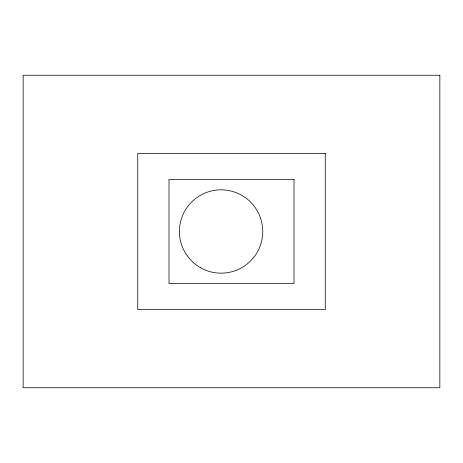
<?xml version="1.0" encoding="UTF-8"?>
<svg xmlns="http://www.w3.org/2000/svg" width="463" height="463" viewBox="0 0 463 463"><rect width="100%" height="100%" fill="white"/><g stroke="black" fill="none" stroke-linecap="round" stroke-linejoin="round"><path stroke-width="0.69" d="M439.85 75.237L23.15 75.237L23.15 387.762L439.85 387.762L439.85 75.237M325.257 153.369L137.743 153.369L137.743 309.631L325.257 309.631L325.257 153.369M294.005 179.412L168.995 179.412L168.995 283.587L294.005 283.587L294.005 179.412M200.248 267.585A41.67 41.67 0 0 0 262.752 231.5A41.67 41.67 0 0 0 200.248 195.415A41.67 41.67 0 0 0 200.248 267.585"/></g></svg>
